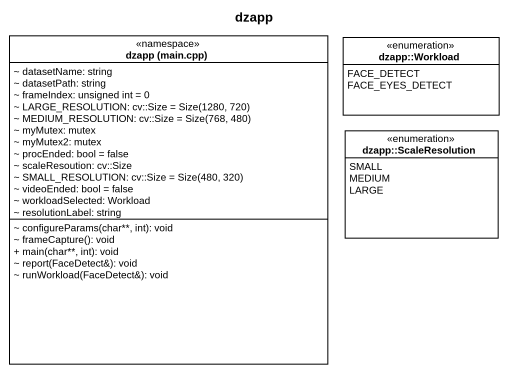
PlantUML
@startuml
title dzapp
hide circle
hide empty members
skinparam classAttributeIconSize 0
class "dzapp (main.cpp)" as dzapp_main_cpp <<namespace>> #FFFFFF {
  ~ datasetName: string
  ~ datasetPath: string
  ~ frameIndex: unsigned int = 0
  {field} ~ LARGE_RESOLUTION: cv::Size = Size(1280, 720)
  {field} ~ MEDIUM_RESOLUTION: cv::Size = Size(768, 480)
  ~ myMutex: mutex
  ~ myMutex2: mutex
  ~ procEnded: bool = false
  ~ scaleResoution: cv::Size
  {field} ~ SMALL_RESOLUTION: cv::Size = Size(480, 320)
  ~ videoEnded: bool = false
  ~ workloadSelected: Workload
  ~ resolutionLabel: string
  ~ configureParams(char**, int): void
  ~ frameCapture(): void
  + main(char**, int): void
  ~ report(FaceDetect&): void
  ~ runWorkload(FaceDetect&): void
}
enum "dzapp::Workload" as dzapp_Workload #FFFFFF {
  FACE_DETECT
  FACE_EYES_DETECT
}
enum "dzapp::ScaleResolution" as dzapp_ScaleResolution #FFFFFF {
  SMALL
  MEDIUM
  LARGE
}
@enduml
